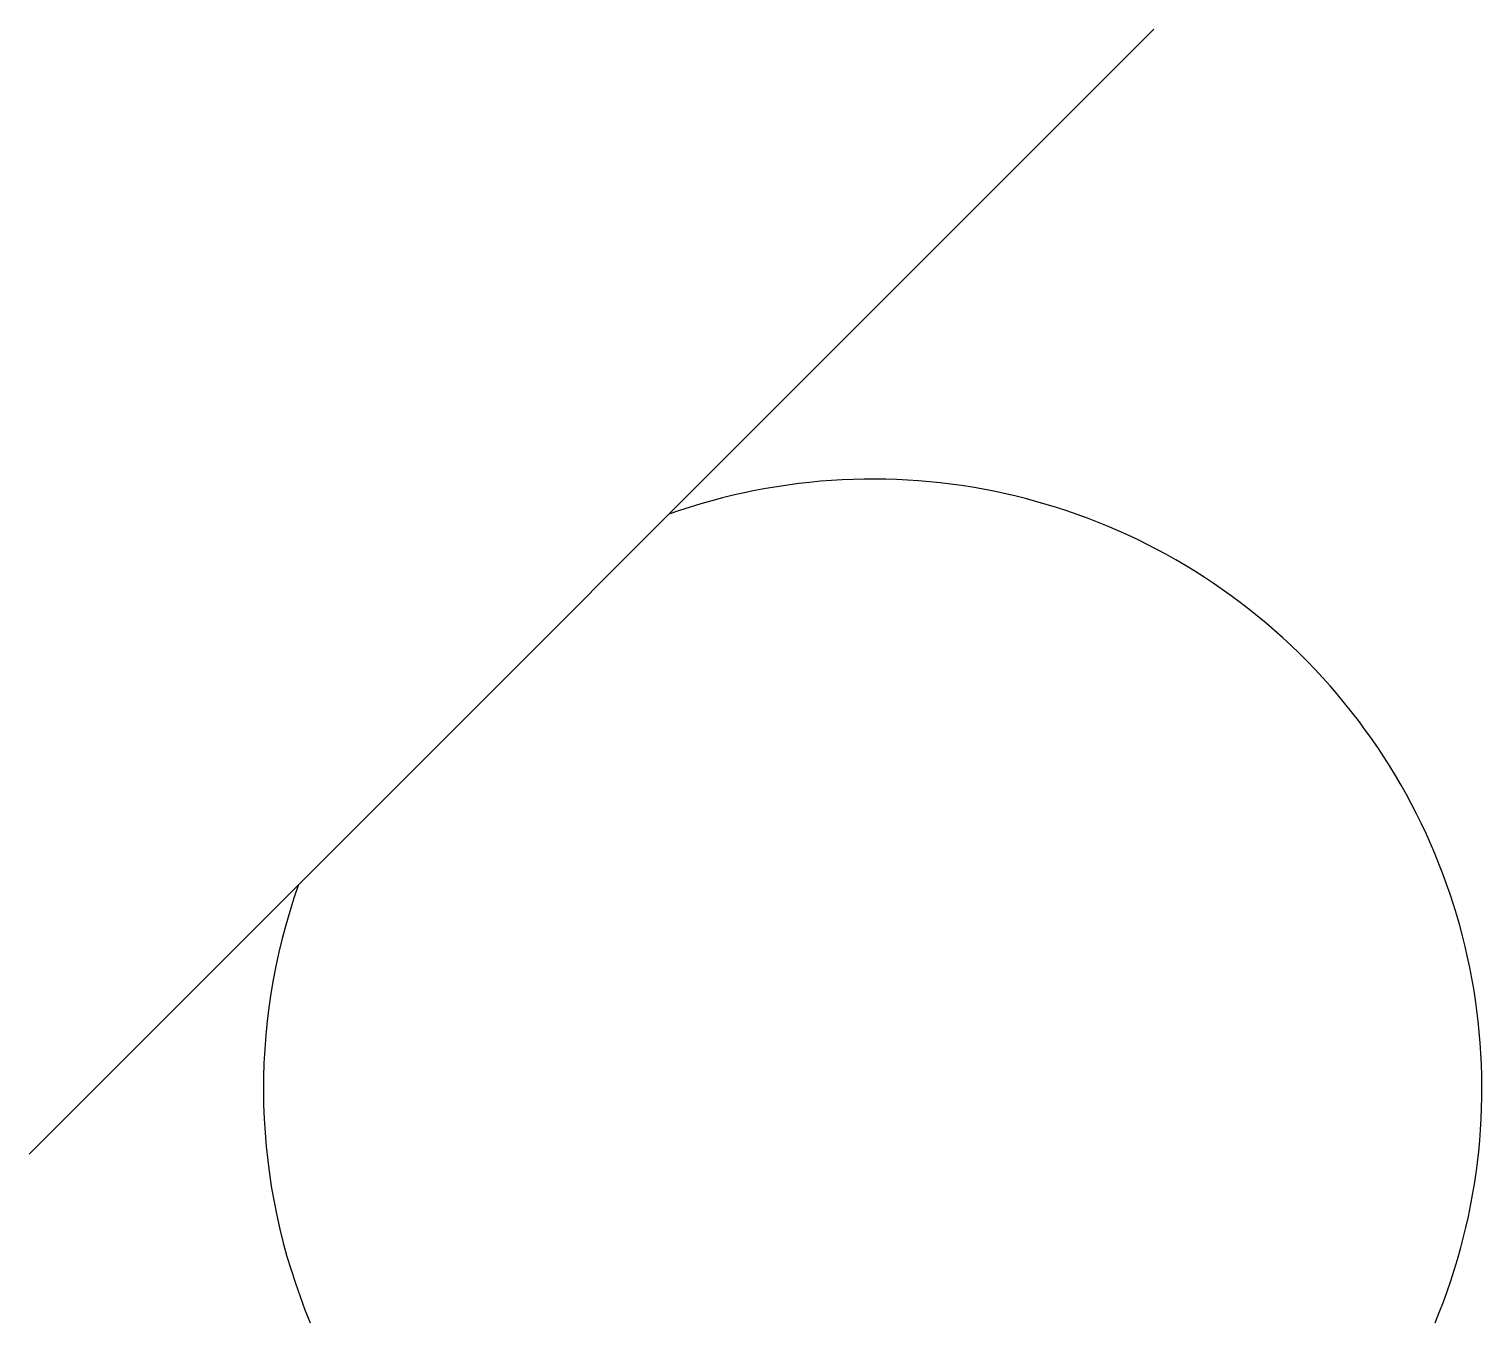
# Model space of a CAD drawing. Header units: millimetres. Extents: x 0 to 25.8, y 5 to 28.
import ezdxf

# ---------------------------------------------------------------- set-up
doc = ezdxf.new("R2010")
doc.units = ezdxf.units.MM
doc.layers.get('0').update_dxf_attribs({"lineweight": 25})

msp = doc.modelspace()

# ---------------------------------------------------------------- linework, layer by layer
msp.add_line((0, 8), (20, 28))
for start, end in [(337.3801, 109.5447), (160.4553, 202.6199)]:
    msp.add_arc((15, 9.167), 10.833, start, end)

doc.saveas('drawing.dxf')
